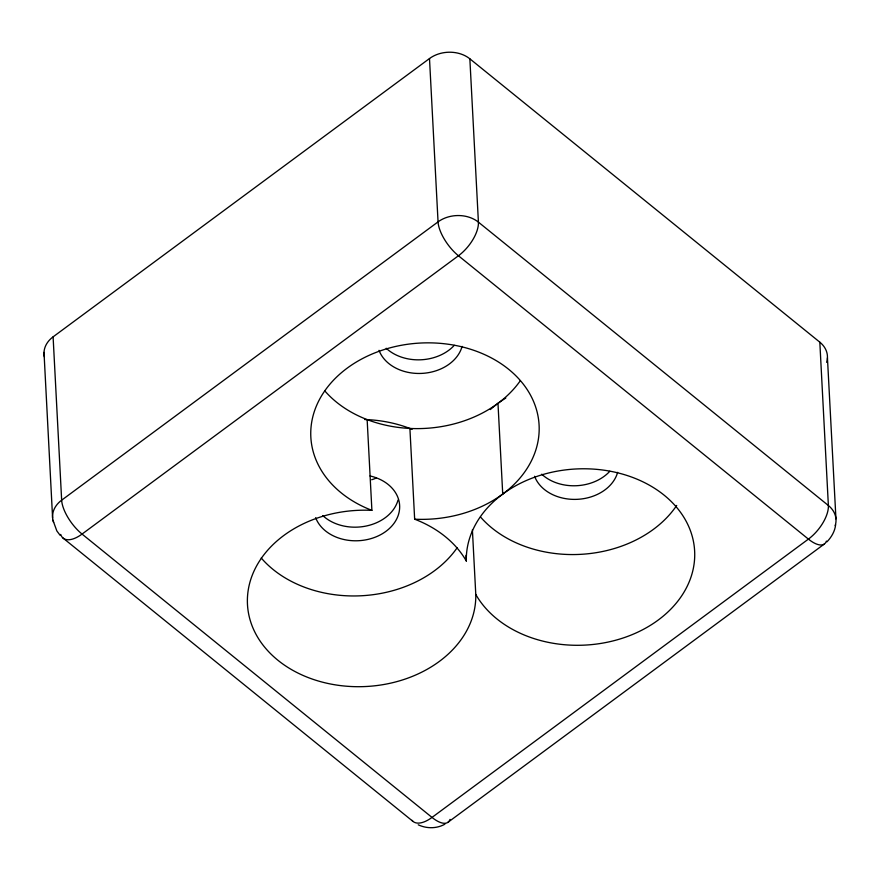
<?xml version="1.0" encoding="UTF-8"?>
<svg xmlns="http://www.w3.org/2000/svg" width="880" height="880" viewBox="0 0 880 880"><rect width="100%" height="100%" fill="white"/><g stroke="black" fill="none" stroke-linecap="round" stroke-linejoin="round"><path stroke-width="1.32" d="M835.626 524.733C834.922 531.267 831.479 537.141 826.98 541.816M44.396 356.917A28.567 22.044 -3 0 1 53.097 336.853L429.495 58.542A28.567 22.044 -3 0 1 469.854 58.817L819.819 342.177A28.567 22.044 -3 0 1 826.617 362.351M447.854 822.382L824.263 544.071M444.873 824.197C436.722 828.762 426.624 828.762 418.231 824.802M62.953 537.988L412.929 821.348M60.104 535.293L56.826 530.904L52.954 520.245M827.442 357.841L835.956 518.881M819.819 342.177L828.377 505.505A28.567 22.044 -3 0 1 835.186 525.679M497.981 403.337L502.733 494.076M469.854 58.817L478.412 222.145A28.567 13.794 -51 0 1 458.447 255.761L82.049 534.072A28.567 13.794 -51 0 1 60.709 534.424M472.395 529.815L475.783 594.462A114.279 88.176 -3 0 1 359.491 686.697A114.279 88.176 -3 0 1 247.544 596.057A114.279 88.176 -3 0 1 371.899 510.356L367.147 419.617M466.015 555.346L466.312 561.011A114.279 88.176 -3 0 1 622.347 474.056A114.279 88.176 -3 0 1 662.684 616.572A114.279 88.176 -3 0 1 475.783 594.462M429.495 58.542L438.053 221.87A28.567 11.825 53.5 0 0 458.447 255.761L808.412 539.11A28.567 11.825 53.5 0 0 826.419 541.09M409.904 428.45L414.656 519.189A114.279 88.176 -3 0 1 466.312 561.011M53.097 336.853L61.655 500.181A28.567 22.044 -3 0 0 53.592 522.423M44 352.396L52.602 518.001M411.972 820.336A28.567 13.794 -51 0 0 432.014 817.421A28.567 11.825 53.5 0 0 450.021 819.401M609.818 471.262A42.856 33.066 -3 0 1 541.739 474.199M454.278 345.334A42.856 33.066 -3 0 1 386.199 348.26M398.002 500.115A42.856 33.066 -3 0 1 366.08 526.053A42.856 33.066 -3 0 1 322.817 515.603M520.388 380.611A114.279 88.176 -3 0 1 324.632 390.687M457.182 547.712A114.279 88.176 -3 0 1 261.25 558.019M364.628 419.518A114.279 88.176 -3 0 1 412.126 429.33M371.899 510.356A114.279 88.176 -3 0 1 351.835 364.881A114.279 88.176 -3 0 1 534.006 402.534A114.279 88.176 -3 0 1 414.656 519.189M676.698 505.45A114.279 88.176 -3 0 1 480.491 516.989M490.325 409.552A114.279 88.176 -3 0 1 505.813 398.035M370.04 475.948A42.856 33.066 -3 0 1 386.584 530.871A42.856 33.066 -3 0 1 315.656 517.671M462.099 346.39A42.856 33.066 -3 0 1 421.663 373.406A42.856 33.066 -3 0 1 379.027 350.339M617.639 472.329A42.856 33.066 -3 0 1 577.214 499.334A42.856 33.066 -3 0 1 534.578 476.267M376.145 478.115A49.995 38.577 -3 0 1 371.668 479.754M438.053 221.87L61.655 500.181A28.567 11.825 53.5 0 0 82.049 534.072L432.014 817.421L808.412 539.11A28.567 13.794 -51 0 0 828.377 505.505L478.412 222.145A28.567 22.044 -3 0 0 438.053 221.87"/></g></svg>
